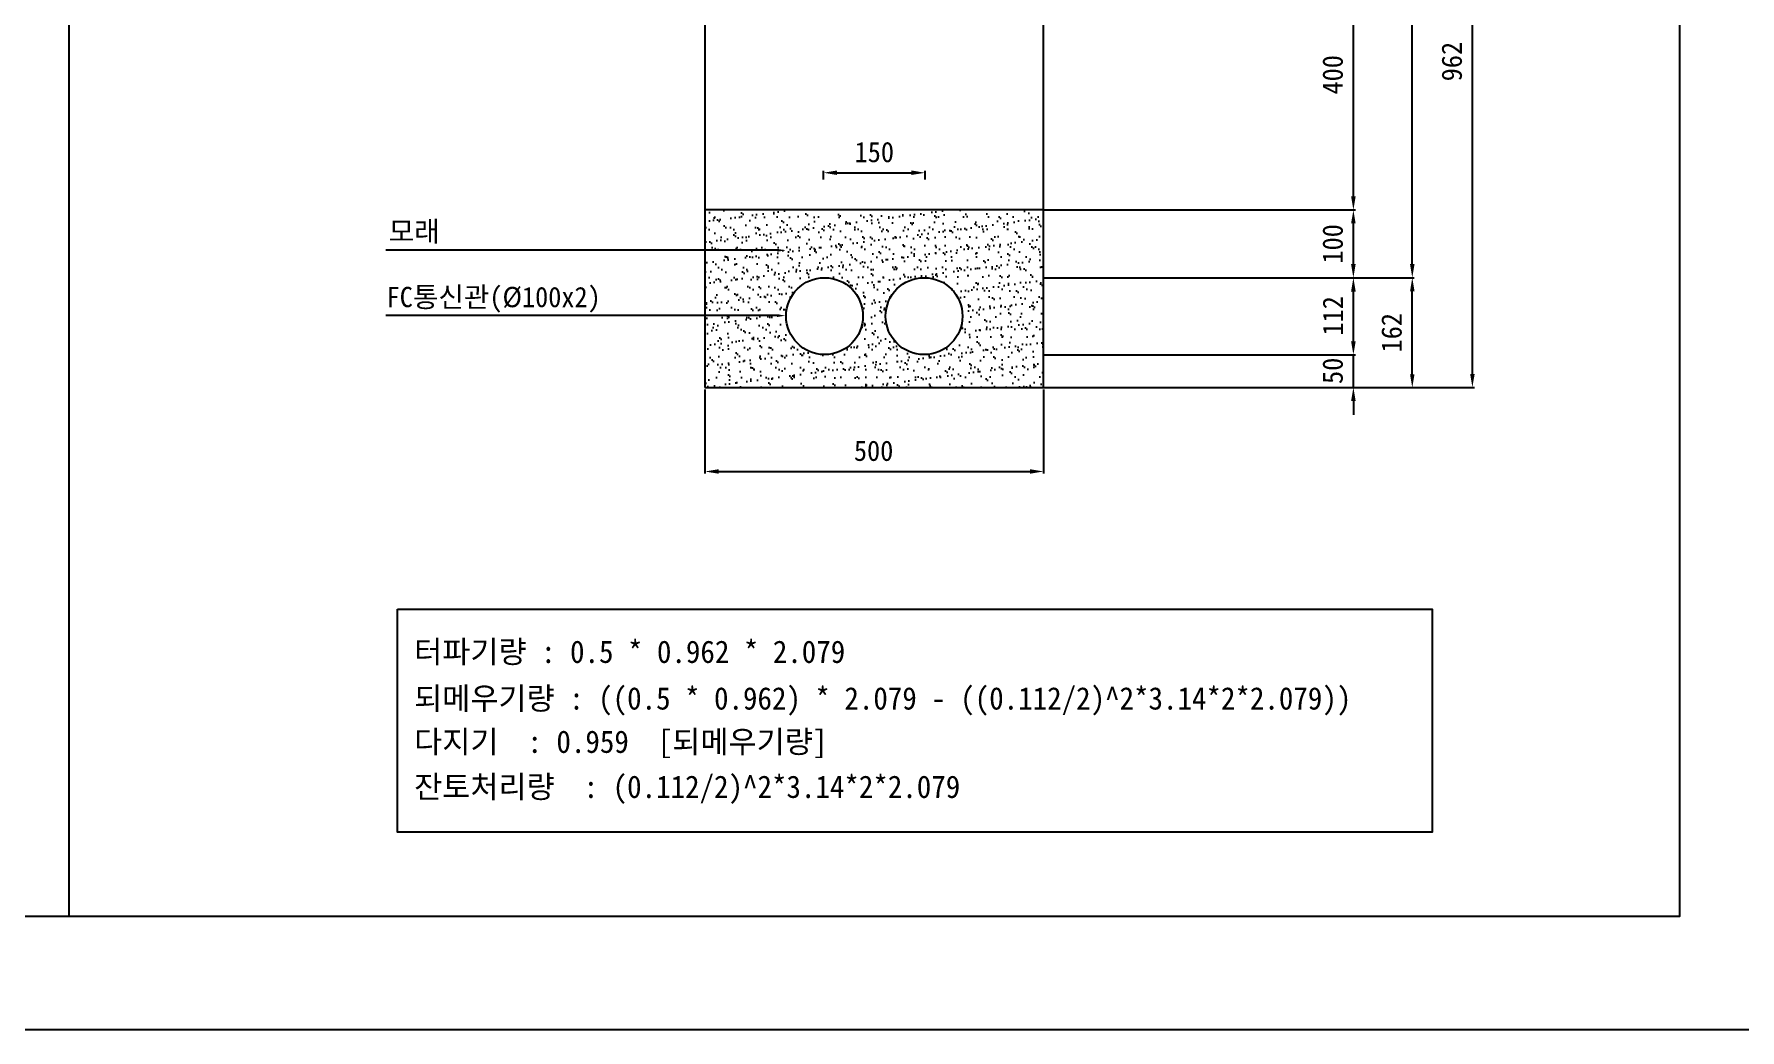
# Model space of a CAD drawing. Header units: millimetres. Extents: x 15470 to 23098, y -4317 to 628.
# Drawn here: x 17640 to 19810, y -4317 to -3050 of the extents above; entities that cross this region are included whole.
import ezdxf
from ezdxf.enums import TextEntityAlignment as Align

# ---------------------------------------------------------------- set-up
doc = ezdxf.new("R2010")
doc.units = ezdxf.units.MM
for name, color, linetype in [('TN-CONC', 4, 'Continuous'), ('TN-GRND', 4, 'Continuous'), ('TN-LIN1', 7, 'Continuous'), ('TN-PATT', 1, 'Continuous'), ('TN-TEXT', 3, 'Continuous'), ('TT-DIMS', 1, 'Continuous'), ('TT-LEAL', 1, 'Continuous'), ('TT-LEAT', 3, 'Continuous')]:
    doc.layers.add(name, color=color, linetype=linetype)
doc.styles.get("Standard").update_dxf_attribs({"font": 'GulimChe.ttf'})
doc.styles.add('통신', font='GulimChe.ttf')

msp = doc.modelspace()

# ---------------------------------------------------------------- hatches: boundary and pattern name
at = {"layer": 'TN-PATT'}
h = msp.add_hatch(dxfattribs=at)
h.set_pattern_fill('AR-SAND', color=256, scale=0.400114, style=0)
h.set_pattern_definition([(37.5, (-3048.677, -1756.746), (-0.640196, 19.58213), [0, -15.447618, 0, -17.276942, 0, -16.514724]), (7.5, (-3048.677, -1756.746), (17.986076, 28.681207), [0, -8.333584, 0, -13.923182, 0, -5.335526]), (327.5, (-3061.178, -1756.746), (31.648747, 0.057504), [0, -5.081453, 0, -18.293232, 0, -23.882831]), (317.5, (-3061.178, -1756.746), (30.550996, 8.919724), [0, -2.540727, 0, -11.99223, 0, -13.719924])])
h.paths.add_polyline_path([(18493.2, -3274.1), (18493.2, -3499.8), (18924.1, -3499.8), (18924.1, -3274.1)])
h.paths.add_polyline_path([(18820.9, -3409.1, -1), (18723.1, -3409.1, -1)], flags=16)
h.paths.add_polyline_path([(18694.3, -3409.1, -1), (18596.5, -3409.1, -1)], flags=16)

# ---------------------------------------------------------------- linework, layer by layer
at = {"layer": 'TN-CONC'}
for p, q in [((18493.2, -2670.9), (18493.2, -3499.8)), ((18924.1, -3499.8), (18924.1, -2670.9)), ((18924.1, -3274.1), (18493.2, -3274.1)), ((18493.2, -3499.8), (18924.1, -3499.8))]:
    msp.add_line(p, q, dxfattribs=at)
at = {"layer": 'TN-GRND', "linetype": 'Continuous'}
msp.add_lwpolyline([(17683.7, 227.6), (17683.7, -4172.4)], dxfattribs=at)
msp.add_lwpolyline([(19733.7, -1972.4), (15633.7, -1972.4), (15633.7, -4172.4), (19733.7, -4172.4)], close=True, dxfattribs=at)
at = {"layer": 'TN-GRND'}
for centre in [(18645.4, -3409.1), (18772, -3409.1)]:
    msp.add_circle(centre, 48.9, dxfattribs=at)
at = {"layer": 'TN-LIN1'}
msp.add_lwpolyline([(15469.5, 628.1), (23097.8, 628.1), (23097.8, -4316.8), (15469.5, -4316.8)], close=True, dxfattribs=at)
at = {"layer": 'TN-TEXT', "linetype": 'Continuous'}
msp.add_lwpolyline([(18102, -3781.9), (19418.6, -3781.9), (19418.6, -4065.3), (18102, -4065.3)], close=True, dxfattribs=at)
at = {"layer": 'TT-DIMS'}
for p, q in [((19393.1, -3343), (19393.1, -2688.2)), ((19469.6, -3482.6), (19469.6, -2688.2)), ((19318.2, -3256.8), (19318.2, -2946.7)), ((18644, -3235.4), (18644, -3224.2)), ((18661.3, -3226.8), (18756, -3226.8)), ((18773.3, -3235.4), (18773.3, -3224.2)), ((18924.1, -3274.1), (19320.8, -3274.1)), ((18924.1, -3274.1), (19320.8, -3274.1)), ((19318.2, -3343), (19318.2, -3291.3)), ((18924, -3360.4), (19395.7, -3360.4)), ((18924, -3360.4), (19320.7, -3360.4)), ((18924, -3360.4), (19395.7, -3360.4)), ((18924.1, -3360.4), (19320.8, -3360.4)), ((18924.1, -3360.4), (19320.8, -3360.4)), ((19318.2, -3441), (19318.2, -3377.5)), ((19318.2, -3441.4), (19318.2, -3377.9)), ((19393.1, -3483), (19393.1, -3377.5)), ((19318.2, -3441.4), (19318.2, -3422.7)), ((18924.1, -3458.2), (19320.8, -3458.2)), ((18924.1, -3458.2), (19320.8, -3458.2)), ((18924.1, -3458.2), (19320.8, -3458.2)), ((19318.2, -3500.2), (19318.2, -3458.2)), ((18493.2, -3502.4), (18493.2, -3609.2)), ((18924.1, -3499.8), (19472.2, -3499.8)), ((18924.1, -3502.4), (18924.1, -3609.2)), ((19225.6, -3499.8), (19395.7, -3499.8)), ((19225.7, -3499.8), (19320.8, -3499.8)), ((19318.2, -3517.4), (19318.2, -3534.7)), ((18510.5, -3606.7), (18906.8, -3606.7))]:
    msp.add_line(p, q, dxfattribs=at)
for points in [[(18661.3, -3223.9), (18661.3, -3229.6), (18644, -3226.8)], [(18756, -3223.9), (18756, -3229.6), (18773.3, -3226.8)], [(19315.3, -3256.8), (19321.1, -3256.8), (19318.2, -3274.1)], [(19315.3, -3291.3), (19321.1, -3291.3), (19318.2, -3274.1)], [(19315.3, -3343), (19321.1, -3343), (19318.2, -3360.4)], [(19315.3, -3377.5), (19321.1, -3377.5), (19318.2, -3360.4)], [(19315.3, -3377.9), (19321.1, -3377.9), (19318.2, -3360.6)], [(19390.3, -3343), (19396, -3343), (19393.1, -3360.2)], [(19390.3, -3377.5), (19396, -3377.5), (19393.1, -3360.2)], [(19315.3, -3441), (19321.1, -3441), (19318.2, -3458.2)], [(19315.3, -3441.4), (19321.1, -3441.4), (19318.2, -3458.2)], [(19315.3, -3441.4), (19321.1, -3441.4), (19318.2, -3458.2)], [(19390.3, -3483), (19396, -3483), (19393.1, -3500.2)], [(19466.8, -3482.6), (19472.5, -3482.6), (19469.6, -3499.8)], [(19315.3, -3517.1), (19321.1, -3517.1), (19318.2, -3499.8)], [(18510.5, -3603.8), (18510.5, -3609.5), (18493.2, -3606.7)], [(18906.8, -3603.8), (18906.8, -3609.5), (18924.1, -3606.7)]]:
    msp.add_solid(points, dxfattribs=at)
at = {"layer": 'TT-LEAL', "extrusion": (0, 0, -1)}
for points in [[(-18585.2, -3325.4), (-18087.3, -3325.4)], [(-18585, -3408.5), (-18087.3, -3408.5)]]:
    msp.add_lwpolyline(points, dxfattribs=at)
for points in [[(-18585.2, -3327.2), (-18596, -3325.4), (-18585.2, -3323.6)], [(-18585, -3410.3), (-18595.8, -3408.5), (-18585, -3406.7)]]:
    msp.add_solid(points, dxfattribs=at)

# ---------------------------------------------------------------- texts
at = {"layer": 'TN-TEXT', "linetype": 'Continuous'}
for s, p in [('터파기량 : 0.5 * 0.962 * 2.079', (18123.2, -3835.9)), ('되메우기량 : ((0.5 * 0.962) * 2.079 - ((0.112/2)^ 2*3.14*2*2.079)) ', (18123.2, -3895.2)), ('다지기  : 0.959  [되메우기량] ', (18123.2, -3950.3)), ('잔토처리량  : (0.112/2)^ 2*3.14*2*2.079', (18123.2, -4007.6))]:
    msp.add_text(s, height=28.512, dxfattribs=at).set_placement(p, align=Align.MIDDLE_LEFT)
at = {"layer": 'TT-DIMS', "char_height": 25.85, "attachment_point": 5, "style": '통신'}
for s, insert in [('150', (18708.7, -3200.6)), ('500', (18707.8, -3580.5))]:
    msp.add_mtext(s, dxfattribs=dict(at, insert=insert))
at = {"layer": 'TT-LEAT', "style": '통신'}
for s, height, p in [('모래', 25.85, (18090.9, -3301.3)), ('FC통신관(Ø100x2)', 25.849, (18088.2, -3384.8))]:
    msp.add_text(s, height=height, dxfattribs=at).set_placement(p, align=Align.MIDDLE_LEFT)
at = {"layer": 'TT-LEAT', "char_height": 25.85, "attachment_point": 5, "rotation": 90, "style": '통신'}
for s, insert in [('400', (19292, -3102.2)), ('962', (19443.5, -3085.4)), ('100', (19292, -3317.2)), ('112', (19292, -3408.8)), ('162', (19366.9, -3430.2)), ('50', (19292, -3478.7))]:
    msp.add_mtext(s, dxfattribs=dict(at, insert=insert))

doc.saveas('drawing.dxf')
